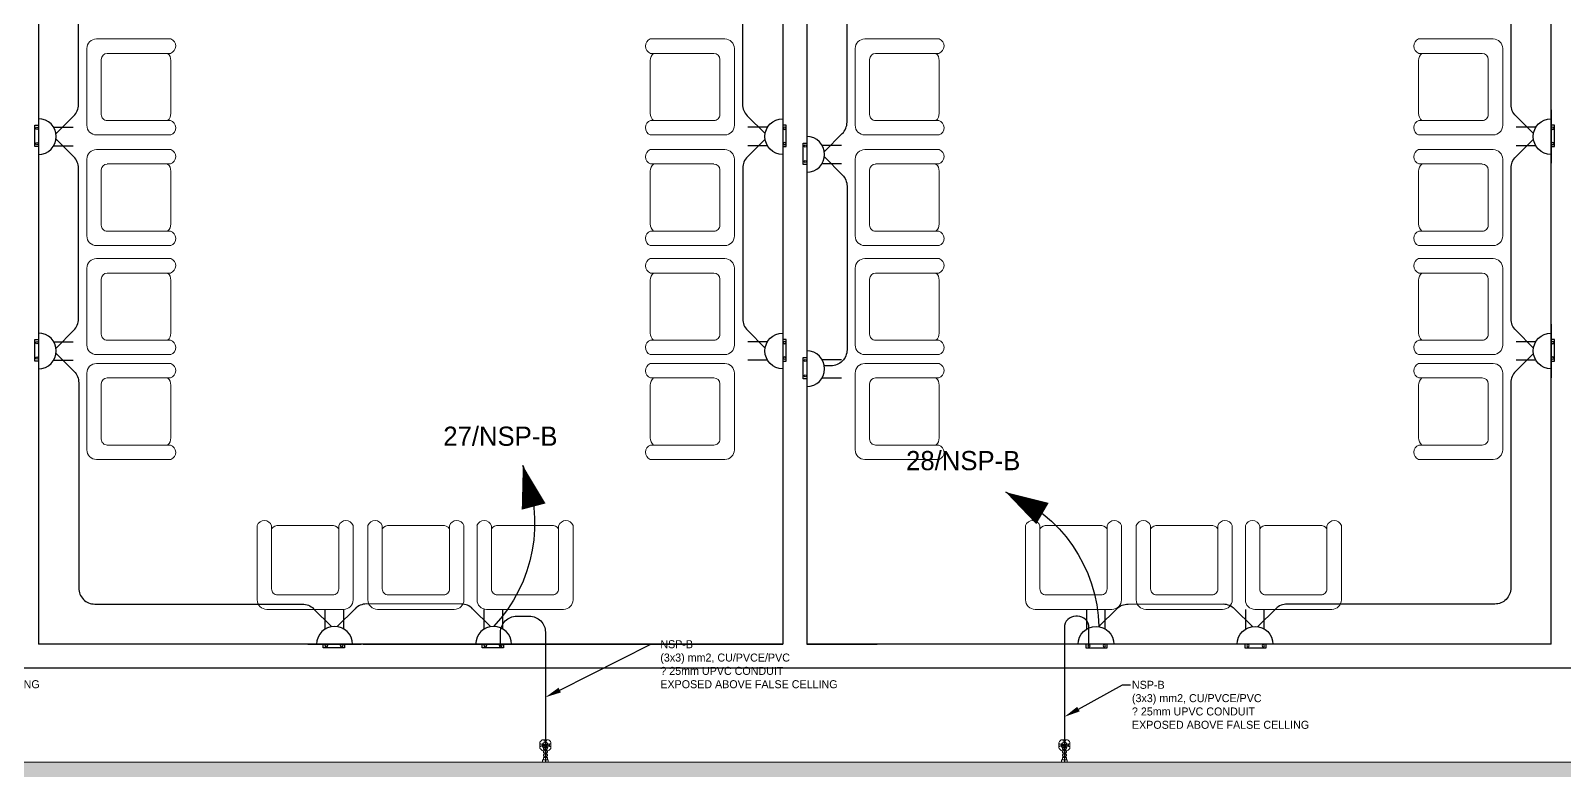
# Model space of a CAD drawing. Extents: x -1451 to 148, y -12854 to 856.
# Drawn here: x 55.83 to 65.41, y 347.89 to 352.51 of the extents above; entities that cross this region are included whole.
import ezdxf
from ezdxf import colors
from ezdxf.entities.mleader import LeaderData, LeaderLine
from ezdxf.enums import TextEntityAlignment as Align
from ezdxf.math import Vec2, Vec3

# ---------------------------------------------------------------- set-up
doc = ezdxf.new("R2010")
doc.units = 0
doc.header["$LTSCALE"] = 0.15
doc.linetypes.add('CONTINOUS', pattern=[0])
doc.layers.get('0').update_dxf_attribs({"color": 252})
for name, color, linetype in [('0 BDH', 252, 'Continuous'), ('0 NORMAL WIRING', 252, 'Continuous'), ('0 sockets', 252, 'Continuous'), ('0 TEXTT', 4, 'Continuous'), ('0 TRATS', 252, 'Continuous'), ('0 WIRING 3', 4, 'Continuous'), ('AUTOINCR', 7, 'Continuous'), ('CPTOOLS-TRAY', 1, 'Continuous'), ('E-SOCK', 2, 'Continuous'), ('TEXT', 3, 'Continuous')]:
    doc.layers.add(name, color=color, linetype=linetype)
for name, color, linetype, lineweight in [('0 LEGEND', 140, 'Continuous', 0), ('EL-PULL BOX-50', 3, 'Continuous', 0), ('FUR', 252, 'Continuous', 9), ('TMG-LC-ACCEORISE', 1, 'Continuous', 0), ('wall', 252, 'Continuous', 30)]:
    doc.layers.add(name, color=color, linetype=linetype, lineweight=lineweight)

# ---------------------------------------------------------------- blocks, each defined once
blk = doc.blocks.new('ARCH')
at = {"layer": 'FUR'}
for p, q in [((56.1774, 352.3993), (56.1774, 351.9193)), ((56.7024, 352.4593), (56.2374, 352.4593)), ((59.6976, 352.4593), (60.1626, 352.4593)), ((60.2226, 352.3993), (60.2226, 351.9193)), ((60.9774, 352.3993), (60.9774, 351.9193)), ((61.5024, 352.4593), (61.0374, 352.4593)), ((64.4976, 352.4593), (64.9626, 352.4593)), ((65.0226, 352.3993), (65.0226, 351.9193)), ((56.2674, 352.3318), (56.2674, 351.9868)), ((56.7003, 352.3693), (56.3049, 352.3693)), ((56.7024, 351.9943), (56.7024, 352.3243)), ((59.6976, 351.9943), (59.6976, 352.3243)), ((59.6997, 352.3693), (60.0951, 352.3693)), ((60.1326, 352.3318), (60.1326, 351.9868)), ((61.0674, 352.3318), (61.0674, 351.9868)), ((61.5003, 352.3693), (61.1049, 352.3693)), ((61.5024, 351.9943), (61.5024, 352.3243)), ((64.4976, 351.9943), (64.4976, 352.3243)), ((64.4997, 352.3693), (64.8951, 352.3693)), ((64.9326, 352.3318), (64.9326, 351.9868)), ((56.3049, 351.9493), (56.7003, 351.9493)), ((60.0951, 351.9493), (59.6997, 351.9493)), ((61.1049, 351.9493), (61.5003, 351.9493)), ((64.8951, 351.9493), (64.4997, 351.9493)), ((56.2374, 351.8593), (56.7024, 351.8593)), ((60.1626, 351.8593), (59.6976, 351.8593)), ((61.0374, 351.8593), (61.5024, 351.8593)), ((64.9626, 351.8593), (64.4976, 351.8593)), ((56.7024, 351.7675), (56.2374, 351.7675)), ((59.6976, 351.7675), (60.1626, 351.7675)), ((61.5024, 351.7675), (61.0374, 351.7675)), ((64.4976, 351.7675), (64.9626, 351.7675)), ((56.1774, 351.7075), (56.1774, 351.2275)), ((56.2674, 351.64), (56.2674, 351.295)), ((56.7003, 351.6775), (56.3049, 351.6775)), ((56.7024, 351.3025), (56.7024, 351.6325)), ((59.6976, 351.3025), (59.6976, 351.6325)), ((59.6997, 351.6775), (60.0951, 351.6775)), ((60.1326, 351.64), (60.1326, 351.295)), ((60.2226, 351.7075), (60.2226, 351.2275)), ((60.9774, 351.7075), (60.9774, 351.2275)), ((61.0674, 351.64), (61.0674, 351.295)), ((61.5003, 351.6775), (61.1049, 351.6775)), ((61.5024, 351.3025), (61.5024, 351.6325)), ((64.4976, 351.3025), (64.4976, 351.6325)), ((64.4997, 351.6775), (64.8951, 351.6775)), ((64.9326, 351.64), (64.9326, 351.295)), ((65.0226, 351.7075), (65.0226, 351.2275)), ((56.3049, 351.2575), (56.7003, 351.2575)), ((60.0951, 351.2575), (59.6997, 351.2575)), ((61.1049, 351.2575), (61.5003, 351.2575)), ((64.8951, 351.2575), (64.4997, 351.2575)), ((56.2374, 351.1675), (56.7024, 351.1675)), ((60.1626, 351.1675), (59.6976, 351.1675)), ((61.0374, 351.1675), (61.5024, 351.1675)), ((64.9626, 351.1675), (64.4976, 351.1675)), ((56.7024, 351.0858), (56.2374, 351.0858)), ((59.6976, 351.0858), (60.1626, 351.0858)), ((61.5024, 351.0858), (61.0374, 351.0858)), ((64.4976, 351.0858), (64.9626, 351.0858)), ((56.1774, 351.0258), (56.1774, 350.5458)), ((56.2674, 350.9583), (56.2674, 350.6133)), ((56.7003, 350.9958), (56.3049, 350.9958)), ((59.6997, 350.9958), (60.0951, 350.9958)), ((60.1326, 350.9583), (60.1326, 350.6133)), ((60.2226, 351.0258), (60.2226, 350.5458)), ((60.9774, 351.0258), (60.9774, 350.5458)), ((61.0674, 350.9583), (61.0674, 350.6133)), ((61.5003, 350.9958), (61.1049, 350.9958)), ((64.4997, 350.9958), (64.8951, 350.9958)), ((64.9326, 350.9583), (64.9326, 350.6133)), ((65.0226, 351.0258), (65.0226, 350.5458)), ((56.7024, 350.6208), (56.7024, 350.9508)), ((59.6976, 350.6208), (59.6976, 350.9508)), ((61.5024, 350.6208), (61.5024, 350.9508)), ((64.4976, 350.6208), (64.4976, 350.9508)), ((56.3049, 350.5758), (56.7003, 350.5758)), ((60.0951, 350.5758), (59.6997, 350.5758)), ((61.1049, 350.5758), (61.5003, 350.5758)), ((64.8951, 350.5758), (64.4997, 350.5758)), ((56.2374, 350.4858), (56.7024, 350.4858)), ((60.1626, 350.4858), (59.6976, 350.4858)), ((61.0374, 350.4858), (61.5024, 350.4858)), ((64.9626, 350.4858), (64.4976, 350.4858)), ((56.7024, 350.4301), (56.2374, 350.4301)), ((59.6976, 350.4301), (60.1626, 350.4301)), ((61.5024, 350.4301), (61.0374, 350.4301)), ((64.4976, 350.4301), (64.9626, 350.4301)), ((56.1774, 350.3701), (56.1774, 349.8901)), ((56.2674, 350.3026), (56.2674, 349.9576)), ((56.7003, 350.3401), (56.3049, 350.3401)), ((56.7024, 349.9651), (56.7024, 350.2951)), ((59.6976, 349.9651), (59.6976, 350.2951)), ((59.6997, 350.3401), (60.0951, 350.3401)), ((60.1326, 350.3026), (60.1326, 349.9576)), ((60.2226, 350.3701), (60.2226, 349.8901)), ((60.9774, 350.3701), (60.9774, 349.8901)), ((61.0674, 350.3026), (61.0674, 349.9576)), ((61.5003, 350.3401), (61.1049, 350.3401)), ((61.5024, 349.9651), (61.5024, 350.2951)), ((64.4976, 349.9651), (64.4976, 350.2951)), ((64.4997, 350.3401), (64.8951, 350.3401)), ((64.9326, 350.3026), (64.9326, 349.9576)), ((65.0226, 350.3701), (65.0226, 349.8901)), ((56.3049, 349.9201), (56.7003, 349.9201)), ((60.0951, 349.9201), (59.6997, 349.9201)), ((61.1049, 349.9201), (61.5003, 349.9201)), ((64.8951, 349.9201), (64.4997, 349.9201)), ((56.2374, 349.8301), (56.7024, 349.8301)), ((60.1626, 349.8301), (59.6976, 349.8301)), ((61.0374, 349.8301), (61.5024, 349.8301)), ((64.9626, 349.8301), (64.4976, 349.8301)), ((57.2413, 349.4178), (57.2413, 348.9528)), ((57.3313, 349.4158), (57.3313, 349.0203)), ((57.7063, 349.4178), (57.3763, 349.4178)), ((57.7513, 349.0203), (57.7513, 349.4158)), ((57.8413, 348.9528), (57.8413, 349.4178)), ((57.9331, 349.4178), (57.9331, 348.9528)), ((58.0231, 349.4158), (58.0231, 349.0203)), ((58.3981, 349.4178), (58.0681, 349.4178)), ((58.4431, 349.0203), (58.4431, 349.4158)), ((58.5331, 348.9528), (58.5331, 349.4178)), ((58.6148, 349.4178), (58.6148, 348.9528)), ((58.7048, 349.4158), (58.7048, 349.0203)), ((59.0798, 349.4178), (58.7498, 349.4178)), ((59.1248, 349.0203), (59.1248, 349.4158)), ((59.2148, 348.9528), (59.2148, 349.4178)), ((62.0413, 349.4178), (62.0413, 348.9528)), ((62.1313, 349.4158), (62.1313, 349.0203)), ((62.5063, 349.4178), (62.1763, 349.4178)), ((62.5513, 349.0203), (62.5513, 349.4158)), ((62.6413, 348.9528), (62.6413, 349.4178)), ((62.7331, 349.4178), (62.7331, 348.9528)), ((62.8231, 349.4158), (62.8231, 349.0203)), ((63.1981, 349.4178), (62.8681, 349.4178)), ((63.2431, 349.0203), (63.2431, 349.4158)), ((63.3331, 348.9528), (63.3331, 349.4178)), ((63.4148, 349.4178), (63.4148, 348.9528)), ((63.5048, 349.4158), (63.5048, 349.0203)), ((63.8798, 349.4178), (63.5498, 349.4178)), ((63.9248, 349.0203), (63.9248, 349.4158)), ((64.0148, 348.9528), (64.0148, 349.4178)), ((57.3688, 348.9828), (57.7138, 348.9828)), ((58.0606, 348.9828), (58.4056, 348.9828)), ((58.7423, 348.9828), (59.0873, 348.9828)), ((62.1688, 348.9828), (62.5138, 348.9828)), ((62.8606, 348.9828), (63.2056, 348.9828)), ((63.5423, 348.9828), (63.8873, 348.9828)), ((57.3013, 348.8928), (57.7813, 348.8928)), ((57.9931, 348.8928), (58.4731, 348.8928)), ((58.6748, 348.8928), (59.1548, 348.8928)), ((62.1013, 348.8928), (62.5813, 348.8928)), ((62.7931, 348.8928), (63.2731, 348.8928)), ((63.4748, 348.8928), (63.9548, 348.8928))]:
    blk.add_line(p, q, dxfattribs=at)
for centre, major_axis, start_param, end_param in [((56.2374, 352.3993), (0.0424, 0.0424), 0.785398, 2.356194), ((56.6848, 352.4147), (-0.0339, 0.0339), 2.685296, 5.122584), ((61.0374, 352.3993), (0.0424, 0.0424), 0.785398, 2.356194), ((61.4848, 352.4147), (-0.0339, 0.0339), 2.685296, 5.122584), ((56.3049, 352.3318), (-0.0265, 0.0265), -0.785398, 0.785398), ((56.6424, 352.3243), (-0.0424, 0.0424), 3.926991, 4.775053), ((61.1049, 352.3318), (-0.0265, 0.0265), -0.785398, 0.785398), ((61.4424, 352.3243), (-0.0424, 0.0424), 3.926991, 4.775053), ((56.2374, 351.9193), (-0.0424, 0.0424), 0.785398, 2.356194), ((56.3049, 351.9868), (0.0265, 0.0265), 2.356194, 3.926991), ((56.6424, 351.9943), (0.0424, 0.0424), 4.649725, 5.497787), ((56.6848, 351.9039), (0.0339, 0.0339), 4.302194, 6.739482), ((61.0374, 351.9193), (-0.0424, 0.0424), 0.785398, 2.356194), ((61.1049, 351.9868), (0.0265, 0.0265), 2.356194, 3.926991), ((61.4424, 351.9943), (0.0424, 0.0424), 4.649725, 5.497787), ((61.4848, 351.9039), (0.0339, 0.0339), 4.302194, 6.739482), ((56.2374, 351.7075), (0.0424, 0.0424), 0.785398, 2.356194), ((56.6848, 351.7229), (-0.0339, 0.0339), 2.685296, 5.122584), ((61.0374, 351.7075), (0.0424, 0.0424), 0.785398, 2.356194), ((61.4848, 351.7229), (-0.0339, 0.0339), 2.685296, 5.122584), ((56.3049, 351.64), (-0.0265, 0.0265), -0.785398, 0.785398), ((56.6424, 351.6325), (-0.0424, 0.0424), 3.926991, 4.775053), ((61.1049, 351.64), (-0.0265, 0.0265), -0.785398, 0.785398), ((61.4424, 351.6325), (-0.0424, 0.0424), 3.926991, 4.775053), ((56.3049, 351.295), (0.0265, 0.0265), 2.356194, 3.926991), ((56.6424, 351.3025), (0.0424, 0.0424), 4.649725, 5.497787), ((56.6848, 351.2121), (0.0339, 0.0339), 4.302194, 6.739482), ((61.1049, 351.295), (0.0265, 0.0265), 2.356194, 3.926991), ((61.4424, 351.3025), (0.0424, 0.0424), 4.649725, 5.497787), ((61.4848, 351.2121), (0.0339, 0.0339), 4.302194, 6.739482), ((56.2374, 351.2275), (-0.0424, 0.0424), 0.785398, 2.356194), ((61.0374, 351.2275), (-0.0424, 0.0424), 0.785398, 2.356194), ((56.2374, 351.0258), (0.0424, 0.0424), 0.785398, 2.356194), ((56.6848, 351.0412), (-0.0339, 0.0339), 2.685296, 5.122584), ((61.0374, 351.0258), (0.0424, 0.0424), 0.785398, 2.356194), ((61.4848, 351.0412), (-0.0339, 0.0339), 2.685296, 5.122584), ((56.3049, 350.9583), (-0.0265, 0.0265), -0.785398, 0.785398), ((56.6424, 350.9508), (-0.0424, 0.0424), 3.926991, 4.775053), ((61.1049, 350.9583), (-0.0265, 0.0265), -0.785398, 0.785398), ((61.4424, 350.9508), (-0.0424, 0.0424), 3.926991, 4.775053), ((56.3049, 350.6133), (0.0265, 0.0265), 2.356194, 3.926991), ((56.6424, 350.6208), (0.0424, 0.0424), 4.649725, 5.497787), ((56.6848, 350.5305), (0.0339, 0.0339), 4.302194, 6.739482), ((61.1049, 350.6133), (0.0265, 0.0265), 2.356194, 3.926991), ((61.4424, 350.6208), (0.0424, 0.0424), 4.649725, 5.497787), ((61.4848, 350.5305), (0.0339, 0.0339), 4.302194, 6.739482), ((56.2374, 350.5458), (-0.0424, 0.0424), 0.785398, 2.356194), ((61.0374, 350.5458), (-0.0424, 0.0424), 0.785398, 2.356194), ((56.2374, 350.3701), (0.0424, 0.0424), 0.785398, 2.356194), ((56.6848, 350.3855), (-0.0339, 0.0339), 2.685296, 5.122584), ((61.0374, 350.3701), (0.0424, 0.0424), 0.785398, 2.356194), ((61.4848, 350.3855), (-0.0339, 0.0339), 2.685296, 5.122584), ((56.3049, 350.3026), (-0.0265, 0.0265), -0.785398, 0.785398), ((56.6424, 350.2951), (-0.0424, 0.0424), 3.926991, 4.775053), ((61.1049, 350.3026), (-0.0265, 0.0265), -0.785398, 0.785398), ((61.4424, 350.2951), (-0.0424, 0.0424), 3.926991, 4.775053), ((56.3049, 349.9576), (0.0265, 0.0265), 2.356194, 3.926991), ((56.6424, 349.9651), (0.0424, 0.0424), 4.649725, 5.497787), ((56.6848, 349.8747), (0.0339, 0.0339), 4.302194, 6.739482), ((61.1049, 349.9576), (0.0265, 0.0265), 2.356194, 3.926991), ((61.4424, 349.9651), (0.0424, 0.0424), 4.649725, 5.497787), ((61.4848, 349.8747), (0.0339, 0.0339), 4.302194, 6.739482), ((56.2374, 349.8901), (-0.0424, 0.0424), 0.785398, 2.356194), ((61.0374, 349.8901), (-0.0424, 0.0424), 0.785398, 2.356194), ((57.2859, 349.4003), (0.0339, 0.0339), 5.826889, 8.264177), ((57.7967, 349.4003), (-0.0339, 0.0339), 4.302194, 6.739482), ((57.9777, 349.4003), (0.0339, 0.0339), 5.826889, 8.264177), ((58.4885, 349.4003), (-0.0339, 0.0339), 4.302194, 6.739482), ((58.6594, 349.4003), (0.0339, 0.0339), 5.826889, 8.264177), ((59.1701, 349.4003), (-0.0339, 0.0339), 4.302194, 6.739482), ((62.0859, 349.4003), (0.0339, 0.0339), 5.826889, 8.264177), ((62.5967, 349.4003), (-0.0339, 0.0339), 4.302194, 6.739482), ((62.7777, 349.4003), (0.0339, 0.0339), 5.826889, 8.264177), ((63.2885, 349.4003), (-0.0339, 0.0339), 4.302194, 6.739482), ((63.4594, 349.4003), (0.0339, 0.0339), 5.826889, 8.264177), ((63.9701, 349.4003), (-0.0339, 0.0339), 4.302194, 6.739482), ((57.3763, 349.3578), (0.0424, 0.0424), 0.785398, 1.63346), ((57.7063, 349.3578), (-0.0424, 0.0424), 4.649725, 5.497787), ((58.0681, 349.3578), (0.0424, 0.0424), 0.785398, 1.63346), ((58.3981, 349.3578), (-0.0424, 0.0424), 4.649725, 5.497787), ((58.7498, 349.3578), (0.0424, 0.0424), 0.785398, 1.63346), ((59.0798, 349.3578), (-0.0424, 0.0424), 4.649725, 5.497787), ((62.1763, 349.3578), (0.0424, 0.0424), 0.785398, 1.63346), ((62.5063, 349.3578), (-0.0424, 0.0424), 4.649725, 5.497787), ((62.8681, 349.3578), (0.0424, 0.0424), 0.785398, 1.63346), ((63.1981, 349.3578), (-0.0424, 0.0424), 4.649725, 5.497787), ((63.5498, 349.3578), (0.0424, 0.0424), 0.785398, 1.63346), ((63.8798, 349.3578), (-0.0424, 0.0424), 4.649725, 5.497787), ((57.3013, 348.9528), (-0.0424, 0.0424), 0.785398, 2.356194), ((57.3688, 349.0203), (0.0265, 0.0265), 2.356194, 3.926991), ((57.7138, 349.0203), (-0.0265, 0.0265), 2.356194, 3.926991), ((57.7813, 348.9528), (0.0424, 0.0424), 3.926991, 5.497787), ((57.9931, 348.9528), (-0.0424, 0.0424), 0.785398, 2.356194), ((58.0606, 349.0203), (0.0265, 0.0265), 2.356194, 3.926991), ((58.4056, 349.0203), (-0.0265, 0.0265), 2.356194, 3.926991), ((58.4731, 348.9528), (0.0424, 0.0424), 3.926991, 5.497787), ((58.6748, 348.9528), (-0.0424, 0.0424), 0.785398, 2.356194), ((58.7423, 349.0203), (0.0265, 0.0265), 2.356194, 3.926991), ((59.0873, 349.0203), (-0.0265, 0.0265), 2.356194, 3.926991), ((59.1548, 348.9528), (0.0424, 0.0424), 3.926991, 5.497787), ((62.1013, 348.9528), (-0.0424, 0.0424), 0.785398, 2.356194), ((62.1688, 349.0203), (0.0265, 0.0265), 2.356194, 3.926991), ((62.5138, 349.0203), (-0.0265, 0.0265), 2.356194, 3.926991), ((62.5813, 348.9528), (0.0424, 0.0424), 3.926991, 5.497787), ((62.7931, 348.9528), (-0.0424, 0.0424), 0.785398, 2.356194), ((62.8606, 349.0203), (0.0265, 0.0265), 2.356194, 3.926991), ((63.2056, 349.0203), (-0.0265, 0.0265), 2.356194, 3.926991), ((63.2731, 348.9528), (0.0424, 0.0424), 3.926991, 5.497787), ((63.4748, 348.9528), (-0.0424, 0.0424), 0.785398, 2.356194), ((63.5423, 349.0203), (0.0265, 0.0265), 2.356194, 3.926991), ((63.8873, 349.0203), (-0.0265, 0.0265), 2.356194, 3.926991), ((63.9548, 348.9528), (0.0424, 0.0424), 3.926991, 5.497787)]:
    blk.add_ellipse(centre, major_axis=major_axis, ratio=1, start_param=start_param, end_param=end_param, dxfattribs=at)
at = {"layer": 'FUR', "extrusion": (0, 0, -1)}
for centre, major_axis, start_param, end_param in [((59.7152, 352.4147), (0.0339, 0.0339), 2.685296, 5.122584), ((60.1626, 352.3993), (-0.0424, 0.0424), 0.785398, 2.356194), ((64.5152, 352.4147), (0.0339, 0.0339), 2.685296, 5.122584), ((64.9626, 352.3993), (-0.0424, 0.0424), 0.785398, 2.356194), ((59.7576, 352.3243), (0.0424, 0.0424), 3.926991, 4.775053), ((60.0951, 352.3318), (0.0265, 0.0265), -0.785398, 0.785398), ((64.5576, 352.3243), (0.0424, 0.0424), 3.926991, 4.775053), ((64.8951, 352.3318), (0.0265, 0.0265), -0.785398, 0.785398), ((59.7152, 351.9039), (-0.0339, 0.0339), 4.302194, 6.739482), ((59.7576, 351.9943), (-0.0424, 0.0424), 4.649725, 5.497787), ((60.0951, 351.9868), (-0.0265, 0.0265), 2.356194, 3.926991), ((60.1626, 351.9193), (0.0424, 0.0424), 0.785398, 2.356194), ((64.5152, 351.9039), (-0.0339, 0.0339), 4.302194, 6.739482), ((64.5576, 351.9943), (-0.0424, 0.0424), 4.649725, 5.497787), ((64.8951, 351.9868), (-0.0265, 0.0265), 2.356194, 3.926991), ((64.9626, 351.9193), (0.0424, 0.0424), 0.785398, 2.356194), ((59.7152, 351.7229), (0.0339, 0.0339), 2.685296, 5.122584), ((60.1626, 351.7075), (-0.0424, 0.0424), 0.785398, 2.356194), ((64.5152, 351.7229), (0.0339, 0.0339), 2.685296, 5.122584), ((64.9626, 351.7075), (-0.0424, 0.0424), 0.785398, 2.356194), ((59.7576, 351.6325), (0.0424, 0.0424), 3.926991, 4.775053), ((60.0951, 351.64), (0.0265, 0.0265), -0.785398, 0.785398), ((64.5576, 351.6325), (0.0424, 0.0424), 3.926991, 4.775053), ((64.8951, 351.64), (0.0265, 0.0265), -0.785398, 0.785398), ((59.7152, 351.2121), (-0.0339, 0.0339), 4.302194, 6.739482), ((59.7576, 351.3025), (-0.0424, 0.0424), 4.649725, 5.497787), ((60.0951, 351.295), (-0.0265, 0.0265), 2.356194, 3.926991), ((64.5152, 351.2121), (-0.0339, 0.0339), 4.302194, 6.739482), ((64.5576, 351.3025), (-0.0424, 0.0424), 4.649725, 5.497787), ((64.8951, 351.295), (-0.0265, 0.0265), 2.356194, 3.926991), ((60.1626, 351.2275), (0.0424, 0.0424), 0.785398, 2.356194), ((64.9626, 351.2275), (0.0424, 0.0424), 0.785398, 2.356194), ((59.7152, 351.0412), (0.0339, 0.0339), 2.685296, 5.122584), ((60.1626, 351.0258), (-0.0424, 0.0424), 0.785398, 2.356194), ((64.5152, 351.0412), (0.0339, 0.0339), 2.685296, 5.122584), ((64.9626, 351.0258), (-0.0424, 0.0424), 0.785398, 2.356194), ((59.7576, 350.9508), (0.0424, 0.0424), 3.926991, 4.775053), ((60.0951, 350.9583), (0.0265, 0.0265), -0.785398, 0.785398), ((64.5576, 350.9508), (0.0424, 0.0424), 3.926991, 4.775053), ((64.8951, 350.9583), (0.0265, 0.0265), -0.785398, 0.785398), ((59.7152, 350.5305), (-0.0339, 0.0339), 4.302194, 6.739482), ((59.7576, 350.6208), (-0.0424, 0.0424), 4.649725, 5.497787), ((60.0951, 350.6133), (-0.0265, 0.0265), 2.356194, 3.926991), ((64.5152, 350.5305), (-0.0339, 0.0339), 4.302194, 6.739482), ((64.5576, 350.6208), (-0.0424, 0.0424), 4.649725, 5.497787), ((64.8951, 350.6133), (-0.0265, 0.0265), 2.356194, 3.926991), ((60.1626, 350.5458), (0.0424, 0.0424), 0.785398, 2.356194), ((64.9626, 350.5458), (0.0424, 0.0424), 0.785398, 2.356194), ((59.7152, 350.3855), (0.0339, 0.0339), 2.685296, 5.122584), ((60.1626, 350.3701), (-0.0424, 0.0424), 0.785398, 2.356194), ((64.5152, 350.3855), (0.0339, 0.0339), 2.685296, 5.122584), ((64.9626, 350.3701), (-0.0424, 0.0424), 0.785398, 2.356194), ((59.7576, 350.2951), (0.0424, 0.0424), 3.926991, 4.775053), ((60.0951, 350.3026), (0.0265, 0.0265), -0.785398, 0.785398), ((64.5576, 350.2951), (0.0424, 0.0424), 3.926991, 4.775053), ((64.8951, 350.3026), (0.0265, 0.0265), -0.785398, 0.785398), ((59.7152, 349.8747), (-0.0339, 0.0339), 4.302194, 6.739482), ((59.7576, 349.9651), (-0.0424, 0.0424), 4.649725, 5.497787), ((60.0951, 349.9576), (-0.0265, 0.0265), 2.356194, 3.926991), ((64.5152, 349.8747), (-0.0339, 0.0339), 4.302194, 6.739482), ((64.5576, 349.9651), (-0.0424, 0.0424), 4.649725, 5.497787), ((64.8951, 349.9576), (-0.0265, 0.0265), 2.356194, 3.926991), ((60.1626, 349.8901), (0.0424, 0.0424), 0.785398, 2.356194), ((64.9626, 349.8901), (0.0424, 0.0424), 0.785398, 2.356194)]:
    blk.add_ellipse(centre, major_axis=major_axis, ratio=1, start_param=start_param, end_param=end_param, dxfattribs=at)
at = {"layer": 'wall'}
for p, q in [((55.875, 355.725), (55.875, 348.675)), ((60.525, 355.725), (60.525, 348.675)), ((60.675, 355.725), (60.675, 348.675)), ((65.325, 348.675), (65.325, 355.725)), ((55.875, 355.125), (55.875, 348.675)), ((60.525, 348.675), (55.875, 348.675)), ((60.525, 348.675), (55.875, 348.675)), ((60.525, 348.675), (55.875, 348.675)), ((56.3513, 348.675), (55.875, 348.675)), ((56.3513, 348.675), (55.875, 348.675)), ((58.725, 348.675), (56.3513, 348.675)), ((57.9044, 348.675), (59.4201, 348.675)), ((60.525, 348.675), (58.3013, 348.675)), ((60.525, 348.675), (58.725, 348.675)), ((60.525, 348.675), (58.875, 348.675)), ((59.4201, 348.675), (60.525, 348.675)), ((65.325, 348.675), (60.675, 348.675)), ((65.325, 348.675), (60.675, 348.675)), ((65.325, 348.675), (60.675, 348.675)), ((65.325, 348.675), (60.675, 348.675)), ((63.075, 348.675), (60.675, 348.675)), ((63.075, 348.675), (60.675, 348.675)), ((60.675, 348.675), (61.1153, 348.675)), ((82.275, 348.525), (55.7239, 348.525)), ((65.4, 348.525), (55.7239, 348.525)), ((65.325, 348.525), (55.7239, 348.525)), ((57.8, 348.525), (55.7239, 348.525))]:
    blk.add_line(p, q, dxfattribs=at)
blk = doc.blocks.new('s')
at = {"layer": '0 BDH', "linetype": 'ByBlock'}
h = blk.add_hatch(dxfattribs=at)
h.set_pattern_fill('ANGLE', color=2)
h.set_pattern_definition([(0, (-147.759, -393.318), (0, 6.985), [5.08, -1.905]), (90, (-147.759, -393.318), (-6.985, 4e-16), [5.08, -1.905])])
h.paths.add_polyline_path([(0.073, 0.002, 1), (0.054, 0.002, 1)])
at = {"layer": '0 BDH', "color": 6, "linetype": 'ByBlock'}
blk.add_lwpolyline([(-0.089, 0.015), (0.089, 0.015), (0.089, -0.015), (-0.089, -0.015)], close=True, dxfattribs=at)
for centre in [(-0.064, 0.002), (0.064, 0.002)]:
    blk.add_circle(centre, 0.00918, dxfattribs=at)
blk = doc.blocks.new('*U277')
at = {"layer": 'E-SOCK'}
for p, q in [((-0.077, -0.021), (-0.077, 0.142)), ((0.077, -0.021), (0.077, 0.142)), ((-0.223, -0.149), (0.223, -0.149))]:
    blk.add_line(p, q, dxfattribs=at)
blk.add_arc((0, -0.149), 0.149, 0, 180, dxfattribs=at)
at = {"layer": '0 BDH', "color": 6, "linetype": 'ByBlock'}
blk.add_blockref('s', (-0.005, -0.163), dxfattribs=at)
blk = doc.blocks.new('*U64')
at = {"transparency": 33554687}
blk.add_line((-558.4, 70.7), (-626.2, 129.6), dxfattribs=at)
blk.add_lwpolyline([(-626.2, 129.6, 0, 96, 0), (-492.9, 30.1, 96, 96, 0)], format="xyseb", dxfattribs=at)
at = {"ltscale": 0.2, "transparency": 33554687}
blk.add_arc((-214.3, 542.2), 583, 225.05092, 291.56782, dxfattribs=at)
blk = doc.blocks.new('N')
at = {"layer": 'TEXT', "transparency": 33554687, "xscale": -0.0016, "yscale": 0.0016, "zscale": 0.0016, "rotation": 68.01807446485657}
blk.add_blockref('*U64', (0, 0), dxfattribs=at)
blk = doc.blocks.new('*U258')
at = {"layer": 'CPTOOLS-TRAY'}
h = blk.add_hatch(dxfattribs=at)
h.set_pattern_fill('HEX', color=0, scale=0.005)
h.paths.add_polyline_path([(0.05, 45.5318), (-0.05, 45.5318), (-0.05, 0), (0.05, 0)])
at = {"layer": 'CPTOOLS-TRAY', "color": 0}
blk.add_lwpolyline([(0.05, 45.5318), (-0.05, 45.5318), (-0.05, 0), (0.05, 0)], close=True, dxfattribs=at)
blk = doc.blocks.new('W2J0O4G0K3')
at = {"layer": '0 TRATS', "color": 0, "linetype": 'ByBlock', "rotation": 89.99794390025974}
blk.add_blockref('*U258', (90.9795, 347.8855), dxfattribs=at)
blk = doc.blocks.new('JUNCTION BOX 2')
at = {"layer": 'TMG-LC-ACCEORISE', "color": 1, "ltscale": 0.4}
blk.add_lwpolyline([(-27, -85), (27, -85, 0.198912), (40, -79), (54, -66, 0.198912), (59, -53), (59, 2, 0.198912), (54, 15), (40, 28, 0.198912), (27, 34), (-27, 34, 0.198912), (-40, 28), (-54, 15, 0.198912), (-60, 2), (-60, -25), (-60, -53, 0.198912), (-54, -66), (-40, -79, 0.198912)], format="xyb", close=True, dxfattribs=at)
for points in [[(-14, 34), (12, 34), (12, 20), (-14, 20)], [(-60, -12), (-60, -39), (-45, -39), (-45, -12)], [(-14, -85), (12, -85), (12, -71), (-14, -71)], [(59, -12), (59, -39), (45, -39), (45, -12)]]:
    blk.add_lwpolyline(points, close=True, dxfattribs=at)
at = {"layer": 'TMG-LC-ACCEORISE', "color": 1}
for points in [[(0, 7), (0, -58)], [(-32, -25), (32, -25)]]:
    blk.add_lwpolyline(points, dxfattribs=at)
blk.add_circle((0, -25), 32.2, dxfattribs=at)
blk = doc.blocks.new('EMT CON. ADAPTER')
at = {"linetype": 'CONTINOUS'}
for points in [[(-60, 25), (-60, -25), (-30, -25), (-30, 25)], [(0, 35), (-30, 35), (-30, -35), (0, -35)]]:
    blk.add_lwpolyline(points, close=True, dxfattribs=at)
blk = doc.blocks.new('WERG')
at = {"layer": '0 LEGEND', "color": 1, "ltscale": 0.05}
for p, q in [((-43, 16), (-43, -16)), ((-27, 26), (-33, 26)), ((-17, 17), (0, 17)), ((-17, -16), (-17, 16)), ((-33, -26), (-27, -26)), ((-17, -17), (0, -17))]:
    blk.add_line(p, q, dxfattribs=at)
for centre, start, end in [((-33, 16), 90.0002, 180.0002), ((-27, 16), 0.0002, 90.0002), ((-33, -16), 180.0002, 270.0002), ((-27, -16), 270.0002, 0.0002)]:
    blk.add_arc(centre, 10, start, end, dxfattribs=at)
blk = doc.blocks.new('*U304')
at = {"layer": '0 LEGEND', "ltscale": 0.05}
for p in [(-189, 0), (-146, 0), (-103, 0), (-60, 0)]:
    blk.add_blockref('WERG', p, dxfattribs=at)
at = {"layer": '0 LEGEND', "ltscale": 0.05, "xscale": -1, "rotation": 180}
blk.add_blockref('EMT CON. ADAPTER', (0, 0), dxfattribs=at)
blk = doc.blocks.new('DD')
at = {"layer": 'EL-PULL BOX-50', "extrusion": (-3.54521e-15, -0.013854, 0.999904), "xscale": -0.002311763713811701, "yscale": 0.002311763713811701, "zscale": 0.002311763713811699, "rotation": 180}
blk.add_blockref('JUNCTION BOX 2', (0, 0.367, -0.001), dxfattribs=at)
at = {"layer": 'EL-PULL BOX-50', "xscale": -0.001964999156739888, "yscale": 0.001964999156739888, "zscale": 0.001964999156739888, "rotation": 90}
blk.add_blockref('*U304', (0, 0), dxfattribs=at)

msp = doc.modelspace()

# ---------------------------------------------------------------- linework, layer by layer
at = {"layer": '0 NORMAL WIRING', "color": 3}
for points in [[(55.9849, 351.8673), (56.0957, 351.9782, 0.198912), (56.125, 352.0489), (56.125, 352.9921, 0.198912), (56.0957, 353.0628), (55.9852, 353.1733)], [(60.4148, 353.1733), (60.3027, 353.0612, 0.198995), (60.2734, 352.9905), (60.2737, 352.0502, 0.19883), (60.303, 351.9795), (60.4151, 351.8673)], [(65.2151, 351.8673), (65.1043, 351.9782, -0.198912), (65.075, 352.0489), (65.075, 352.9921, -0.198912), (65.1043, 353.0628), (65.2148, 353.1733)], [(60.7849, 351.756), (60.897, 351.8681, 0.19883), (60.9263, 351.9388), (60.9266, 352.8791, 0.198995), (60.8973, 352.9498), (60.7852, 353.062)], [(55.9849, 350.5269), (56.0957, 350.6378, 0.198912), (56.125, 350.7085), (56.125, 351.6517, 0.198912), (56.0957, 351.7224), (55.9852, 351.8329)], [(60.4148, 351.8329), (60.3043, 351.7224, 0.198912), (60.275, 351.6517), (60.275, 350.7085, 0.198912), (60.3043, 350.6378), (60.4151, 350.5269)], [(65.2151, 350.5269), (65.1043, 350.6378, -0.198912), (65.075, 350.7085), (65.075, 351.6517, -0.198912), (65.1043, 351.7224), (65.2148, 351.8329)], [(60.7852, 351.7216), (60.8971, 351.6094, -0.198613), (60.9263, 351.5388), (60.9263, 350.5156, -0.414214), (60.8263, 350.4156), (60.7849, 350.4156)], [(55.9852, 350.4926), (56.0973, 350.3804, -0.198912), (56.1266, 350.3097), (56.1266, 349.0263, 0.414214), (56.2266, 348.9263), (57.5237, 348.9263, -0.198912), (57.5944, 348.897), (57.7065, 348.7849)], [(65.2148, 350.4926), (65.1027, 350.3804, 0.198912), (65.0734, 350.3097), (65.0734, 349.0263, -0.414214), (64.9734, 348.9263), (63.6763, 348.9263, 0.198912), (63.6056, 348.897), (63.4935, 348.7849)], [(58.6999, 348.7849), (58.5877, 348.897, 0.198787), (58.517, 348.9263), (57.9238, 348.9266, 0.199038), (57.853, 348.8973), (57.7409, 348.7852)], [(62.5001, 348.7849), (62.6123, 348.897, -0.198787), (62.683, 348.9263), (63.2762, 348.9266, -0.199038), (63.347, 348.8973), (63.4591, 348.7852)]]:
    msp.add_lwpolyline(points, format="xyb", dxfattribs=at)
at = {"layer": '0 sockets', "color": 1, "linetype": 'ByBlock'}
for points in [[(58.7621, 348.6658), (58.7621, 348.75, -0.414214), (58.8621, 348.85), (58.942, 348.85, -0.414214), (59.042, 348.75), (59.042, 347.9367)], [(62.4379, 348.6658), (62.4379, 348.779, 0.414214), (62.3669, 348.85), (62.3555, 348.85, 0.414214), (62.2845, 348.779), (62.2845, 347.9366)]]:
    msp.add_lwpolyline(points, format="xyb", dxfattribs=at)

# ---------------------------------------------------------------- block references
at = {"layer": '0 BDH', "color": 6, "linetype": 'ByBlock'}
msp.add_blockref('N', (58.7181, 348.7864), dxfattribs=at)
at = {"layer": '0 BDH', "color": 6, "linetype": 'ByBlock', "rotation": 44.99999999997642}
msp.add_blockref('N', (62.5002, 348.7849), dxfattribs=at)
at = {"layer": '0 sockets', "color": 3}
msp.add_blockref('ARCH', (0, 0), dxfattribs=at)
at = {"layer": '0 sockets', "color": 3, "yscale": 0.75, "zscale": 0.75}
for p, xscale, rotation in [((55.9864, 351.8491), 0.75, 270), ((60.4136, 351.8491), -0.75, 89.99999999999633), ((65.2136, 351.8491), -0.75, 90), ((60.7864, 351.7377), 0.75, 270.0000000000037), ((55.9864, 350.5087), 0.75, 270), ((60.4136, 350.5087), -0.75, 89.99999999999633), ((65.2136, 350.5087), -0.75, 90), ((60.7864, 350.3973), 0.75, 270.0000000000037)]:
    msp.add_blockref('*U277', p, dxfattribs=dict(at, xscale=xscale, rotation=rotation))
for p, xscale in [((57.7247, 348.7864), 0.75), ((58.7181, 348.7864), 0.75), ((62.4819, 348.7864), -0.75), ((63.4753, 348.7864), -0.75)]:
    msp.add_blockref('*U277', p, dxfattribs=dict(at, xscale=xscale))
at = {"layer": '0 TRATS', "color": 1, "linetype": 'ByBlock'}
msp.add_blockref('W2J0O4G0K3', (0, 0), dxfattribs=at)
at = {"layer": '0 WIRING 3', "color": 6, "linetype": 'ByBlock', "xscale": 0.25, "yscale": 0.25, "zscale": 0.25}
for p in [(59.042, 347.9371), (62.2845, 347.9371)]:
    msp.add_blockref('DD', p, dxfattribs=at)

# ---------------------------------------------------------------- texts
at = {"layer": 'AUTOINCR', "color": 1, "linetype": 'ByBlock'}
for s, p in [('27/NSP-B', (58.4041, 349.8796)), ('28/NSP-B', (61.2954, 349.7271))]:
    msp.add_text(s, height=0.12, dxfattribs=at).set_placement(p, align=Align.BOTTOM_LEFT)

# ---------------------------------------------------------------- leaders
at = {"layer": '0 TEXTT', "color": 1, "linetype": 'ByBlock'}
ml = msp.add_multileader_mtext('Standard', dxfattribs=at)
ml.set_content('NSP-B \\P(3x3) mm2, CU/PVCE/PVC\\P? 25mm UPVC CONDUIT\\PEXPOSED ABOVE FALSE CELLING', color=6)
ml.set_leader_properties(color=4)
ml.build(insert=Vec2(0, 0))
ml.multileader.update_dxf_attribs({"text_right_attachment_type": 6, "dogleg_length": 0.05, "arrow_head_size": 0.1})
ctx = ml.context
ctx.base_point, ctx.char_height, ctx.arrow_head_size, ctx.landing_gap_size = Vec3(54.7655, 348.675), 0.05, 0.1, 0.01
ctx.right_attachment = 6
notes = []
notes.append((ctx, [(0, (1, 1, 0), (54.7155, 348.675), (1, 0), 0.05, [(0, [(53.9293, 348.3009)], 0, [])])]))
ctx.mtext.insert, ctx.mtext.width, ctx.mtext.flow_direction = Vec3(54.7755, 348.7), 6.216, 5
ml = msp.add_multileader_mtext('Standard', dxfattribs=at)
ml.set_content('NSP-B \\P(3x3) mm2, CU/PVCE/PVC\\P? 25mm UPVC CONDUIT\\PEXPOSED ABOVE FALSE CELLING', color=6)
ml.set_leader_properties(color=4)
ml.build(insert=Vec2(0, 0))
ml.multileader.update_dxf_attribs({"text_right_attachment_type": 6, "dogleg_length": 0.05, "arrow_head_size": 0.1})
ctx = ml.context
ctx.base_point, ctx.char_height, ctx.arrow_head_size, ctx.landing_gap_size = Vec3(59.75, 348.675), 0.05, 0.1, 0.01
ctx.right_attachment = 6
notes.append((ctx, [(0, (1, 1, 0), (59.7, 348.675), (1, 0), 0.05, [(0, [(59.042, 348.3433)], 0, [])])]))
ctx.mtext.insert, ctx.mtext.width, ctx.mtext.flow_direction = Vec3(59.76, 348.7), 6.216, 5
ml = msp.add_multileader_mtext('Standard', dxfattribs=at)
ml.set_content('NSP-B \\P(3x3) mm2, CU/PVCE/PVC\\P? 25mm UPVC CONDUIT\\PEXPOSED ABOVE FALSE CELLING', color=6)
ml.set_leader_properties(color=4)
ml.build(insert=Vec2(0, 0))
ml.multileader.update_dxf_attribs({"text_right_attachment_type": 6, "dogleg_length": 0.05, "arrow_head_size": 0.1})
ctx = ml.context
ctx.base_point, ctx.char_height, ctx.arrow_head_size, ctx.landing_gap_size = Vec3(62.6964, 348.4213), 0.05, 0.1, 0.01
ctx.right_attachment = 6
notes.append((ctx, [(0, (1, 1, 0), (62.6464, 348.4213), (1, 0), 0.05, [(0, [(62.2845, 348.2209)], 0, [])])]))
ctx.mtext.insert, ctx.mtext.width, ctx.mtext.flow_direction = Vec3(62.7064, 348.4463), 6.216, 5
for ctx, leaders in notes:
    for number, flags, end, landing, length, lines in leaders:
        leader = LeaderData()
        leader.index, (leader.has_last_leader_line, leader.has_dogleg_vector, leader.attachment_direction) = number, flags
        leader.last_leader_point, leader.dogleg_vector, leader.dogleg_length = Vec3(end), Vec3(landing), length
        for number, points, colour, breaks in lines:
            line = LeaderLine()
            line.index, line.vertices, line.color, line.breaks = number, Vec3.list(points), colors.encode_raw_color(colour), breaks
            leader.lines.append(line)
        ctx.leaders.append(leader)

doc.saveas('drawing.dxf')
